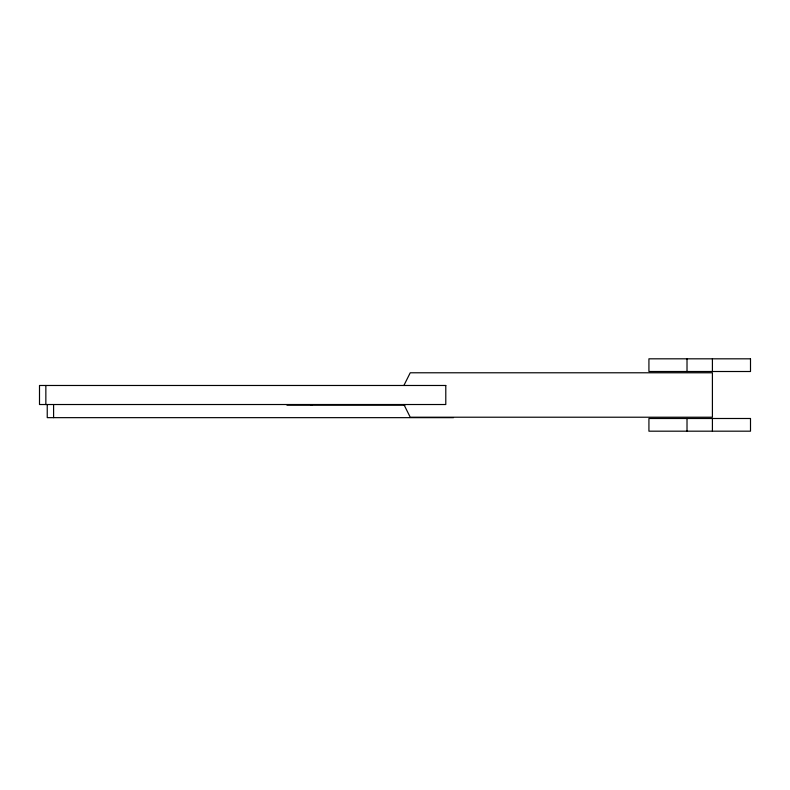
<?xml version="1.0" encoding="UTF-8"?>
<svg xmlns="http://www.w3.org/2000/svg" width="790" height="790" viewBox="0 0 790 790"><rect width="100%" height="100%" fill="white"/><g stroke="black" fill="none" stroke-linecap="round" stroke-linejoin="round"><path stroke-width="1.19" d="M403.888 385.481L410.237 372.781L712.412 372.781L712.412 417.219L410.237 417.219L403.888 404.519M286.938 405.151L404.964 405.151M453.529 417.653L47.242 417.653L47.242 404.559M310.668 405.151L311.774 405.151M712.412 358.818L712.412 371.507M712.412 418.493L712.412 431.182M687.014 358.818L687.014 371.507M687.014 418.493L687.014 431.182M53.592 404.559L53.592 417.653M45.85 385.481L45.85 404.519M750.5 358.818L648.926 358.818L648.926 371.507L750.5 371.507L750.5 358.818M445.787 385.481L39.5 385.481L39.5 404.519L445.787 404.519L445.787 385.481M750.5 418.493L648.926 418.493L648.926 431.182L750.5 431.182L750.5 418.493"/></g></svg>
